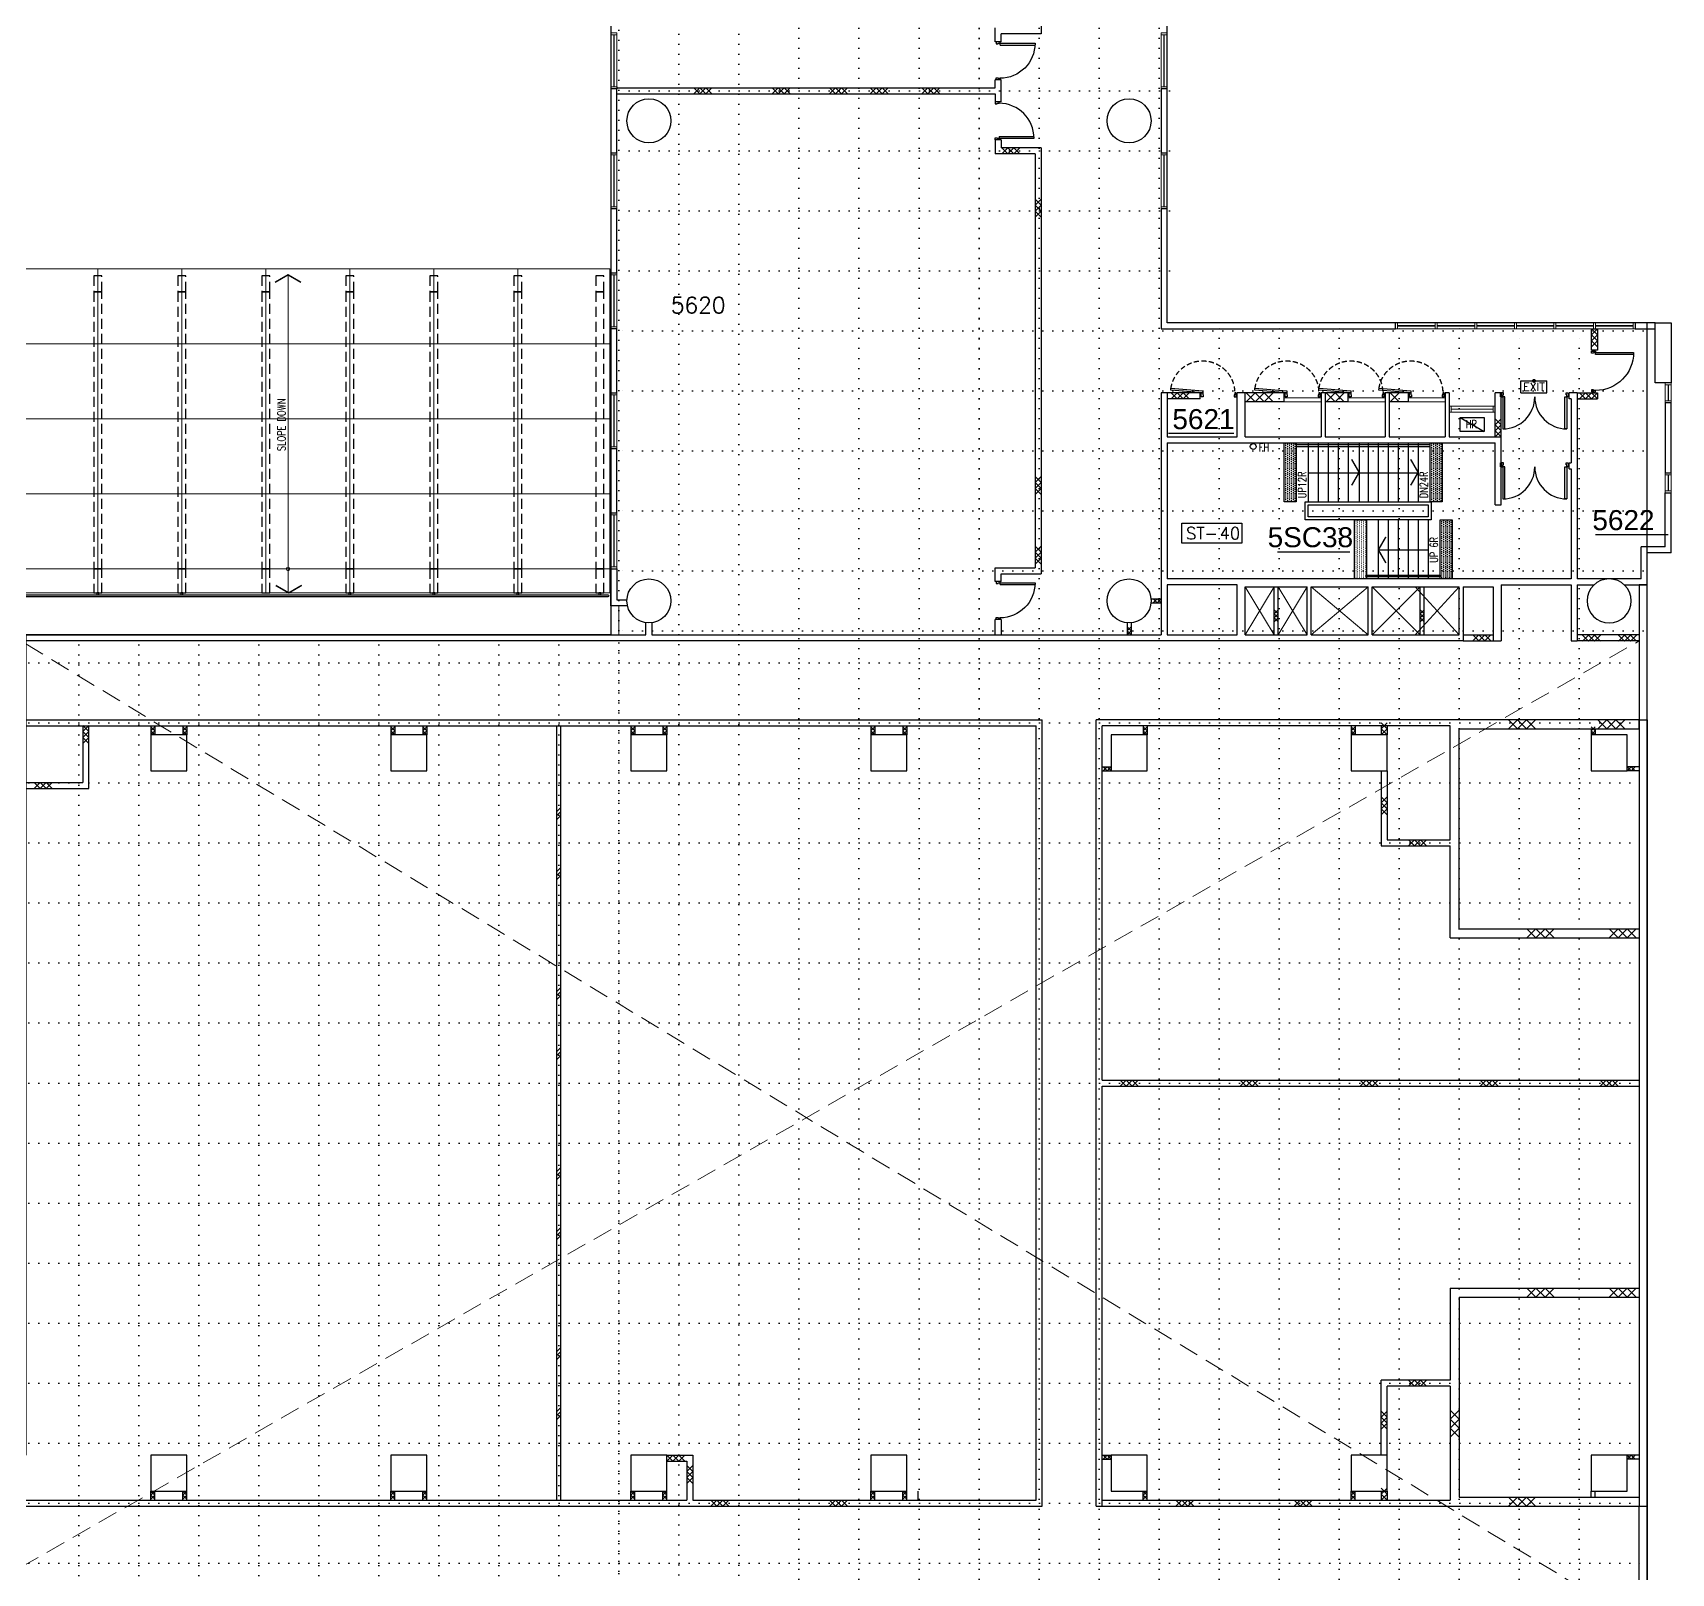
# Model space of a CAD drawing. Extents: x -68523 to 336700, y -113452 to 119396.
# Drawn here: x 218601 to 259550, y -41503 to -3000 of the extents above; entities that cross this region are included whole.
import ezdxf
from ezdxf.enums import TextEntityAlignment as Align

# ---------------------------------------------------------------- set-up
doc = ezdxf.new("R2010")
doc.units = 0
doc.header["$LTSCALE"] = 1000
doc.header["$MEASUREMENT"] = 0
for name, pattern in [('EC-5thFloor-s6144$0$DASHED', [0.75, 0.5, -0.25]), ('EC-5thFloor-s6144$0$DOT', [0.25, 0, -0.25]), ('EC-5thFloor-s6144$0$HIDDEN', [0.375, 0.25, -0.125]), ('EC-5thFloor-s6144$0$HIDDEN2', [0.1875, 0.125, -0.0625])]:
    doc.linetypes.add(name, pattern=pattern)
doc.layers.get('0').update_dxf_attribs({"linetype": 'CONTINUOUS'})
doc.layers.get('DEFPOINTS').update_dxf_attribs({"linetype": 'CONTINUOUS'})
for name, color, linetype in [('EC-5thFloor-s6144$0$4', 9, 'EC-5thFloor-s6144$0$DOT'), ('EC-5thFloor-s6144$0$Dry-Wall', 4, 'CONTINUOUS'), ('EC-5thFloor-s6144$0$E-blockwall', 1, 'CONTINUOUS'), ('EC-5thFloor-s6144$0$E-fire service', 5, 'CONTINUOUS'), ('EC-5thFloor-s6144$0$E-WIN', 1, 'CONTINUOUS'), ('EC-5thFloor-s6144$0$ECOLUMN', 7, 'CONTINUOUS'), ('EC-5thFloor-s6144$0$EDOOR', 5, 'CONTINUOUS'), ('EC-5thFloor-s6144$0$EPARTITION', 1, 'CONTINUOUS'), ('EC-5thFloor-s6144$0$ESTAIR', 2, 'CONTINUOUS'), ('EC-5thFloor-s6144$0$EWALL', 3, 'CONTINUOUS'), ('EC-5thFloor-s6144$0$RAIL', 4, 'CONTINUOUS'), ('EC-5thFloor-s6144$0$RM-ID', 3, 'CONTINUOUS'), ('EC-5thFloor-s6144$0$ROOM-NO', 4, 'CONTINUOUS'), ('EC-5thFloor-s6144$0$space frame', 1, 'CONTINUOUS'), ('EC-5thFloor-s6144$0$TAC-TILE', 9, 'CONTINUOUS')]:
    doc.layers.add(name, color=color, linetype=linetype)
doc.layers.add('EC-5thFloor-s6144$0$ETHIN', color=5, linetype='CONTINUOUS', lineweight=9)
doc.layers.add('EC-5thFloor-s6144$0$EWINDOW', color=9, linetype='CONTINUOUS', lineweight=9)
doc.layers.add('EC-5thFloor-s6144$0$HATCH-LINE', color=13, linetype='CONTINUOUS', plot=False)
doc.styles.add('EC-5thFloor-s6144$0$STANDARD', font='romans.shx')
doc.styles.add('EC-5thFloor-s6144$0$T1', font='arial.ttf')

# ---------------------------------------------------------------- blocks, each defined once
blk = doc.blocks.new('EC-5thFloor-s6144$0$grid-base')
for p, q in [((-24750, -73750), (-24750, 750)), ((-23250, -80350), (-23250, 750)), ((-21750, -76600), (-21750, 750)), ((-20250, -73700), (-20250, 750)), ((-18750, -73700), (-18750, 750)), ((-17250, -73700), (-17250, 750)), ((-15750, -73700), (-15750, 750)), ((-15750, -50950), (-15750, 750)), ((-14250, -73700), (-14250, 750)), ((-12750, -73700), (-12750, 750)), ((-11250, -73700), (-11250, 750)), ((-10989, -35250), (-24750, -35250)), ((-10989, -36750), (-24750, -36750)), ((-10989, -38250), (-24750, -38250)), ((-10989, -39750), (-24750, -39750)), ((850, -41250), (-24750, -41250)), ((-9750, -73700), (-9750, -41153)), ((-8250, -73700), (-8250, -41153)), ((-6750, -73700), (-6750, -41153)), ((-5250, -73700), (-5250, -41153)), ((-3750, -73700), (-3750, -41153)), ((-2250, -73700), (-2250, -41250)), ((-750, -73700), (-750, -41250)), ((850, -42750), (-24750, -42750)), ((850, -44250), (-24750, -44250)), ((850, -45750), (-24750, -45750)), ((850, -47250), (-24750, -47250)), ((-38250, -48850), (-38250, -80350)), ((-36750, -48850), (-36750, -80350)), ((-35250, -48850), (-35250, -80350)), ((-33750, -48850), (-33750, -80350)), ((-32250, -48850), (-32250, -80350)), ((-30750, -48850), (-30750, -80350)), ((-29250, -48850), (-29250, -80350)), ((-27750, -48850), (-27750, -80350)), ((-26250, -48850), (-26250, -80350)), ((850, -48750), (-24750, -48750)), ((-24750, -49050), (-24750, -80350)), ((-39750, -49550), (850, -49550)), ((-39750, -51050), (850, -51050)), ((-39750, -52550), (850, -52550)), ((-39750, -54050), (850, -54050)), ((-39750, -55550), (850, -55550)), ((-39750, -57050), (850, -57050)), ((-39750, -58550), (850, -58550)), ((-39750, -60050), (850, -60050)), ((-39750, -61550), (850, -61550)), ((-39750, -63050), (850, -63050)), ((-39750, -64550), (850, -64550)), ((-39750, -66050), (850, -66050)), ((-39750, -67550), (850, -67550)), ((-39750, -69050), (850, -69050)), ((-41000, -70550), (850, -70550)), ((-41000, -72050), (850, -72050))]:
    blk.add_line(p, q)
blk = doc.blocks.new('EC-5thFloor-s6144$0$E-WIN1')
at = {"layer": 'EC-5thFloor-s6144$0$EWINDOW', "linetype": 'Continuous'}
for p, q in [((1399.9972, 149.9997), (0, 149.9997)), ((0, 149.9997), (0, 0)), ((0, 0), (1399.9972, 0)), ((1349.9973, 149.9997), (49.9999, 149.9997)), ((49.9999, 149.9997), (49.9999, 0)), ((49.9999, 79.99984), (1349.9973, 79.99984)), ((49.9999, 69.99986), (49.9999, 79.99984)), ((1349.9973, 69.99986), (49.9999, 69.99986)), ((49.9999, 0), (1349.9973, 0)), ((1349.9973, 0), (1349.9973, 149.9997)), ((1349.9973, 79.99984), (1349.9973, 69.99986)), ((1399.9972, 0), (1399.9972, 149.9997))]:
    blk.add_line(p, q, dxfattribs=at)
blk = doc.blocks.new('EC-5thFloor-s6144$0$BLOCK150')
for p, q in [((0, 0), (150, 150)), ((150, 0), (0, 150)), ((300, 0), (150, 150)), ((150, 0), (300, 150)), ((300, 0), (450, 150)), ((450, 0), (300, 150))]:
    blk.add_line(p, q)
blk = doc.blocks.new('EC-5thFloor-s6144$0$DRYWALL')
at = {"color": 1}
for p, q in [((0, 0), (100, 100)), ((100, 0), (200, 100)), ((200, 0), (300, 100))]:
    blk.add_line(p, q, dxfattribs=at)
blk = doc.blocks.new('EC-5thFloor-s6144$0$BLOCK225')
for p, q in [((0, 0), (225, 225)), ((225, 0), (0, 225)), ((450, 0), (225, 225)), ((225, 0), (450, 225)), ((450, 0), (675, 225)), ((675, 0), (450, 225))]:
    blk.add_line(p, q)
blk = doc.blocks.new('EC-5thFloor-s6144$0$mkS1')
at = {"color": 1}
blk.add_lwpolyline([(750, 0), (-750, 0), (-750, 500), (750, 500)], close=True, dxfattribs=at)
at = {"style": 'EC-5thFloor-s6144$0$STANDARD'}
blk.add_text('ST-', height=300, dxfattribs=at).set_placement((150, 100), align=Align.RIGHT)
blk.add_attdef('STAIR-NO', text='', height=300, dxfattribs=at).set_placement((450, 100), align=Align.CENTER)
blk = doc.blocks.new('EC-5thFloor-s6144$0$FS')
blk.add_circle((0, 0), 75)
at = {"style": 'EC-5thFloor-s6144$0$STANDARD', "width": 0.75}
for tag, p, height in [('FS', (-638, -75), 200), ('2', (-329, -75), 100)]:
    blk.add_attdef(tag, p, '', height=height, dxfattribs=at)
blk = doc.blocks.new('EC-5thFloor-s6144$0$E-WIN2')
at = {"layer": 'EC-5thFloor-s6144$0$EWINDOW', "linetype": 'Continuous'}
for p, q in [((500, 149.9997), (0, 149.9997)), ((0, 149.9997), (0, 0)), ((0, 0), (500, 0)), ((450.0001, 149.9997), (49.9999, 149.9997)), ((49.9999, 149.9997), (49.9999, 0)), ((49.9999, 79.99984), (450.0001, 79.99984)), ((49.9999, 69.99986), (49.9999, 79.99984)), ((450.0001, 69.99986), (49.9999, 69.99986)), ((49.9999, 0), (450.0001, 0)), ((450.0001, 0), (450.0001, 149.9997)), ((450.0001, 79.99984), (450.0001, 69.99986)), ((500, 0), (500, 149.9997))]:
    blk.add_line(p, q, dxfattribs=at)
blk = doc.blocks.new('EC-5thFloor-s6144$0$dr_d_1600')
for points in [[(-1610, 100), (-1660, 100), (-1660, 900), (-1610, 900)], [(-110, 100), (-60, 100), (-60, 900), (-110, 900)], [(-1660, 50), (-1645, 50), (-1645, 0), (-1645, 0), (-1645, 0), (-1695, 0), (-1695, 100), (-1695, 100), (-1695, 100), (-1660, 100)], [(-60, 50), (-75, 50), (-75, 0), (-75, 0), (-75, 0), (-25, 0), (-25, 100), (-25, 100), (-25, 100), (-60, 100)]]:
    blk.add_lwpolyline(points, close=True)
at = {"color": 1}
for centre, start, end in [((-1660, 100), 0, 90), ((-60, 100), 90, 180)]:
    blk.add_arc(centre, 800, start, end, dxfattribs=at)
at = {"layer": 'DEFPOINTS'}
for p, q in [((-1720, 100), (-1720, 0)), ((0, 100), (0, 0))]:
    blk.add_line(p, q, dxfattribs=at)
blk = doc.blocks.new('EC-5thFloor-s6144$0$FS5B')
for p, q in [((-325, 0), (-325, 300)), ((-325, 300), (325, 300)), ((-325, 0), (325, 0)), ((325, 0), (325, 300))]:
    blk.add_line(p, q)
at = {"const_width": 50}
blk.add_lwpolyline([(-25, 300, 1), (25, 300, 1)], format="xyb", close=True, dxfattribs=at)
at = {"color": 2, "style": 'EC-5thFloor-s6144$0$STANDARD'}
blk.add_text('EXIT', height=200, dxfattribs=at).set_placement((0, 150), align=Align.MIDDLE)
blk = doc.blocks.new('EC-5thFloor-s6144$0$HR-1')
blk.add_line((0, 350), (600, 0))
blk.add_lwpolyline([(0, 350), (600, 350), (600, 0), (0, 0)], close=True)
at = {"style": 'EC-5thFloor-s6144$0$STANDARD', "width": 0.75}
blk.add_attdef('HR', (673, 79), '', height=200, dxfattribs=at)
blk = doc.blocks.new('EC-5thFloor-s6144$0$win-W4')
at = {"layer": 'EC-5thFloor-s6144$0$EWINDOW', "linetype": 'Continuous'}
for p, q in [((0, 150), (-5990, 150)), ((-5990, 0), (0, 0)), ((-50, 150), (-5940, 150)), ((-5940, 80), (-5000, 80)), ((-5000, 70), (-5940, 70)), ((-5940, 0), (-50, 0)), ((-4950, 80), (-4010, 80)), ((-4010, 70), (-4950, 70)), ((-3960, 80), (-3020, 80)), ((-3020, 70), (-3960, 70)), ((-2970, 80), (-2030, 80)), ((-2030, 70), (-2970, 70)), ((-1980, 80), (-1040, 80)), ((-1040, 70), (-1980, 70)), ((-990, 80), (-50, 80)), ((-50, 70), (-990, 70))]:
    blk.add_line(p, q, dxfattribs=at)
for points in [[(-5990, 0), (-5940, 0), (-5940, 150), (-5990, 150)], [(-5000, 0), (-4950, 0), (-4950, 150), (-5000, 150)], [(-4010, 0), (-3960, 0), (-3960, 150), (-4010, 150)], [(-3020, 0), (-2970, 0), (-2970, 150), (-3020, 150)], [(-2030, 0), (-1980, 0), (-1980, 150), (-2030, 150)], [(-1040, 0), (-990, 0), (-990, 150), (-1040, 150)], [(-50, 0), (0, 0), (0, 150), (-50, 150)]]:
    blk.add_lwpolyline(points, close=True, dxfattribs=at)
blk = doc.blocks.new('EC-5thFloor-s6144$0$dr_d_2300_180d')
for points in [[(-860, 50), (-845, 50), (-845, 0), (-845, 0), (-845, 0), (-895, 0), (-895, 100), (-895, 100), (-895, 100), (-860, 100)], [(-60, 50), (-75, 50), (-75, 0), (-75, 0), (-75, 0), (-25, 0), (-25, 100), (-25, 100), (-25, 100), (-60, 100)], [(-64, 150), (-60, 100), (737, 170), (733, 220)]]:
    blk.add_lwpolyline(points, close=True)
at = {"color": 1, "linetype": 'EC-5thFloor-s6144$0$HIDDEN2'}
blk.add_arc((-60, 100), 800, 7.1808, 180, dxfattribs=at)
blk = doc.blocks.new('EC-5thFloor-s6144$0$BLOCK100_1')
for p, q in [((0, 200), (-100, 100)), ((0, 100), (-100, 200)), ((0, 0), (-100, 100)), ((0, 100), (-100, 0))]:
    blk.add_line(p, q)
blk = doc.blocks.new('EC-5thFloor-s6144$0$dr_s_950')
for points in [[(-110, 100), (-60, 100), (-60, 1050), (-110, 1050)], [(-1010, 50), (-995, 50), (-995, 0), (-995, 0), (-995, 0), (-1045, 0), (-1045, 100), (-1045, 100), (-1045, 100), (-1010, 100)], [(-60, 50), (-75, 50), (-75, 0), (-75, 0), (-75, 0), (-25, 0), (-25, 100), (-25, 100), (-25, 100), (-60, 100)]]:
    blk.add_lwpolyline(points, close=True)
at = {"color": 1}
blk.add_arc((-60, 100), 950, 90, 180, dxfattribs=at)
at = {"layer": 'DEFPOINTS'}
for p, q in [((-1070, 100), (-1070, 0)), ((0, 100), (0, 0))]:
    blk.add_line(p, q, dxfattribs=at)
blk = doc.blocks.new('EC-5thFloor-s6144$0$space frame p3a')
at = {"layer": 'EC-5thFloor-s6144$0$EWALL'}
blk.add_line((1925, 150), (1925, -7950), dxfattribs=at)
at = {"layer": 'EC-5thFloor-s6144$0$EWINDOW'}
for p, q in [((4225, 150), (4225, -7950)), ((6325, 150), (6325, -7950)), ((8425, 150), (8425, -7950)), ((10525, 150), (10525, -7950)), ((12625, 150), (12625, -7950)), ((14725, 150), (14725, -7950)), ((17025, -7350), (1925, -7350))]:
    blk.add_line(p, q, dxfattribs=at)
blk.add_lwpolyline([(1925, 150), (17025, 150), (17025, -7950), (1925, -7950)], close=True, dxfattribs=at)
at = {"layer": 'EC-5thFloor-s6144$0$space frame', "linetype": 'EC-5thFloor-s6144$0$HIDDEN'}
for points in [[(2275, -430), (2275, -30), (2075, -30), (2075, -430)], [(4325, -425), (4325, -25), (4125, -25), (4125, -425)], [(6425, -425), (6425, -25), (6225, -25), (6225, -425)], [(8525, -425), (8525, -25), (8325, -25), (8325, -425)], [(10625, -425), (10625, -25), (10425, -25), (10425, -425)], [(12725, -425), (12725, -25), (12525, -25), (12525, -425)], [(14825, -425), (14825, -25), (14625, -25), (14625, -425)], [(16875, -425), (16875, -25), (16675, -25), (16675, -425)], [(2275, -7350), (2275, -425), (2075, -425), (2075, -7350)], [(4325, -7350), (4325, -425), (4125, -425), (4125, -7350)], [(6425, -7350), (6425, -425), (6225, -425), (6225, -7350)], [(8525, -7350), (8525, -425), (8325, -425), (8325, -7350)], [(10625, -7350), (10625, -425), (10425, -425), (10425, -7350)], [(12725, -7350), (12725, -425), (12525, -425), (12525, -7350)], [(14825, -7350), (14825, -425), (14625, -425), (14625, -7350)], [(16875, -7350), (16875, -425), (16675, -425), (16675, -7350)], [(2275, -7950), (2275, -7350), (2075, -7350), (2075, -7950)], [(4325, -7950), (4325, -7350), (4125, -7350), (4125, -7950)], [(6425, -7950), (6425, -7350), (6225, -7350), (6225, -7950)], [(8525, -7950), (8525, -7350), (8325, -7350), (8325, -7950)], [(10625, -7950), (10625, -7350), (10425, -7350), (10425, -7950)], [(12725, -7950), (12725, -7350), (12525, -7350), (12525, -7950)], [(14825, -7950), (14825, -7350), (14625, -7350), (14625, -7950)], [(16875, -7950), (16875, -7350), (16675, -7350), (16675, -7950)]]:
    blk.add_lwpolyline(points, close=True, dxfattribs=at)
blk = doc.blocks.new('EC-5thFloor-s6144$0$DR875')
for p, q in [((868.5, 100), (868.5, 975)), ((912.5, 100), (912.5, 975)), ((0, 100), (0, 0)), ((37.5, 100), (0, 100)), ((0, 0), (50, 0)), ((37.5, 50), (37.5, 100)), ((50, 50), (37.5, 50)), ((50, 0), (50, 50)), ((868.5, 100), (912.5, 100)), ((900, 50), (912.5, 50)), ((900, 0), (900, 50)), ((950, 0), (900, 0)), ((912.5, 100), (950, 100)), ((912.5, 50), (912.5, 100)), ((950, 100), (950, 0))]:
    blk.add_line(p, q)
blk.add_arc((912.5, 100), 875, 90, 180)
blk = doc.blocks.new('EC-5thFloor-s6144$0$Block wall')
at = {"color": 1}
for p, q in [((0, 450), (-150, 300)), ((-150, 450), (0, 300)), ((0, 150), (-150, 300)), ((-150, 150), (0, 300)), ((0, 150), (-150, 0)), ((-150, 150), (0, 0))]:
    blk.add_line(p, q, dxfattribs=at)

msp = doc.modelspace()

# ---------------------------------------------------------------- hatches: boundary and pattern name
at = {"layer": 'EC-5thFloor-s6144$0$TAC-TILE'}
h = msp.add_hatch(dxfattribs=at)
h.set_pattern_fill('DOTS', color=256, scale=750, angle=90, style=0)
h.set_pattern_definition([(270, (238993.24, -21582.25), (46.875, -23.4375), [0, -46.875])])
h.paths.add_polyline_path([(250175, -14725), (249875, -14725), (249875, -13250), (250175, -13250)])
h = msp.add_hatch(dxfattribs=at)
h.set_pattern_fill('DOTS', color=256, scale=750, angle=90, style=0)
h.set_pattern_definition([(270, (242643.24, -21582.25), (46.875, -23.4375), [0, -46.875])])
h.paths.add_polyline_path([(253825, -14725), (253525, -14725), (253525, -13250), (253825, -13250)])
h = msp.add_hatch(dxfattribs=at)
h.set_pattern_fill('DOTS', color=256, scale=750, angle=90, style=0)
h.set_pattern_definition([(270, (240748.614, -23532.25), (46.875, -23.4375), [0, -46.875])])
h.paths.add_polyline_path([(251930.4, -16650), (251630.4, -16650), (251630.4, -15175), (251930.4, -15175)])
h = msp.add_hatch(dxfattribs=at)
h.set_pattern_fill('DOTS', color=256, scale=750, angle=90, style=0)
h.set_pattern_definition([(270, (242893.24, -23532.25), (46.875, -23.4375), [0, -46.875])])
h.paths.add_polyline_path([(254075, -16650), (253775, -16650), (253775, -15175), (254075, -15175)])

# ---------------------------------------------------------------- linework, layer by layer
msp.add_line((233200, -4350), (233200, -4400))
at = {"layer": 'EC-5thFloor-s6144$0$Dry-Wall'}
for p, q in [((243800.1, 6125), (243800.1, -3025)), ((242650.1, -3225), (242650.1, -2875)), ((242800.1, -3225), (242650.1, -3225)), ((243800.1, -3025), (242800.1, -3025)), ((242800.1, -3225), (242800.1, -3025)), ((233200, -4375), (242650.1, -4375)), ((242800.1, -4175), (242650.1, -4175)), ((242650.1, -4375), (242650.1, -4175)), ((242800.1, -4725), (242800.1, -4175)), ((233200, -4525), (242650.1, -4525)), ((242650.1, -4525), (242650.1, -4725)), ((242800.1, -4725), (242650.1, -4725)), ((242800.1, -5675), (242650.1, -5675)), ((242650.1, -5675), (242650.1, -6025)), ((242800.1, -5675), (242800.1, -5875)), ((243650.1, -6025), (242650.1, -6025)), ((243800.1, -5875), (242800.1, -5875)), ((243650.1, -6025), (243650.1, -16375)), ((243800.1, -5875), (243800.1, -16525)), ((242650.1, -16711.9), (242650.1, -16375)), ((242650.1, -16375), (243650.1, -16375)), ((242800.1, -16711.9), (242650.1, -16711.9)), ((242800.1, -16711.9), (242800.1, -16525)), ((242800.1, -16525), (243800.1, -16525)), ((242800.1, -17661.9), (242650.1, -17661.9)), ((242650.1, -18050), (242650.1, -17661.9)), ((242800.1, -17661.9), (242800.1, -18050))]:
    msp.add_line(p, q, dxfattribs=at)
at = {"layer": 'EC-5thFloor-s6144$0$E-blockwall'}
for p, q in [((251150, -12225), (250925, -12000)), ((250925, -12225), (251150, -12000)), ((251150, -12225), (251375, -12000)), ((251375, -12225), (251150, -12000)), ((252750, -12225), (252525, -12000)), ((252525, -12225), (252750, -12000))]:
    msp.add_line(p, q, dxfattribs=at)
at = {"layer": 'EC-5thFloor-s6144$0$ECOLUMN'}
for p, q in [((246800, -12000), (246800, -18050)), ((246950, -12000), (246800, -12000)), ((246950, -12000), (246950, -13100)), ((248700, -13100), (248700, -12000)), ((248900, -12000), (248700, -12000)), ((248900, -13100), (248900, -12000)), ((250800, -12000), (250800, -13100)), ((250900, -12000), (250800, -12000)), ((250900, -12000), (250900, -13100)), ((252400, -12000), (252400, -13100)), ((252500, -12000), (252400, -12000)), ((252500, -12000), (252500, -13100)), ((253900, -12000), (253900, -13100)), ((254000, -12000), (253900, -12000)), ((254000, -12000), (254000, -13100)), ((257000, -12150), (257000, -12000)), ((257200, -12000), (257000, -12000)), ((257050, -12150), (257000, -12150)), ((257050, -12150), (257050, -13750)), ((257200, -12000), (257200, -16650)), ((259550, -12250), (259400, -12250)), ((259400, -12250), (259400, -14000)), ((259550, -14000), (259550, -12250)), ((246950, -13100), (248700, -13100)), ((248900, -13100), (250800, -13100)), ((250900, -13100), (252400, -13100)), ((252500, -13100), (253900, -13100)), ((254000, -13100), (255300, -13100)), ((255300, -14800), (255300, -13100)), ((246950, -13250), (246950, -16650)), ((246950, -13250), (255150, -13250)), ((255150, -14800), (255150, -13250)), ((257000, -13900), (257000, -13750)), ((257000, -13750), (257050, -13750)), ((257000, -13900), (257050, -13900)), ((257050, -13900), (257050, -16650)), ((259400, -14000), (259550, -14000)), ((259400, -14500), (259550, -14500)), ((259400, -15850), (259400, -14500)), ((259550, -16000), (259550, -14500)), ((255150, -14800), (255300, -14800)), ((259400, -15850), (258800, -15850)), ((259400, -15850), (258800, -15850)), ((258800, -16650), (258800, -15850)), ((259550, -16000), (258950, -16000)), ((258950, -16800), (258950, -16000)), ((259550, -16000), (258950, -16000)), ((257050, -16650), (246950, -16650)), ((258800, -16650), (257200, -16650)), ((248700, -16800), (246950, -16800)), ((246950, -16800), (246950, -18050)), ((248700, -18050), (248700, -16800)), ((248900, -18050), (248900, -16850)), ((248900, -16850), (250450, -16850)), ((250450, -18050), (250450, -16850)), ((250550, -18050), (250550, -16850)), ((250550, -16850), (251975, -16850)), ((251975, -18050), (251975, -16850)), ((252075, -18050), (252075, -16850)), ((252075, -16850), (254250, -16850)), ((254250, -18050), (254250, -16850)), ((254350, -16850), (255100, -16850)), ((255100, -16850), (255100, -18200)), ((255300, -16800), (255300, -18200)), ((255300, -16800), (257050, -16800)), ((257050, -16800), (257050, -18200)), ((257200, -16800), (257200, -18200)), ((257200, -16800), (257622.5, -16800)), ((258377.5, -16800), (258950, -16800)), ((246950, -18050), (248700, -18050)), ((248900, -18050), (250450, -18050)), ((250550, -18050), (251975, -18050)), ((252075, -18050), (254250, -18050)), ((255100, -18200), (255300.2, -18200)), ((257050, -18200), (257200, -18200)), ((258750, -20175), (258750, -39825)), ((258950, -20175), (258950, -39825))]:
    msp.add_line(p, q, dxfattribs=at)
for points in [[(233200, -4400), (233050, -4400), (233050, -6000), (233200, -6000)], [(246950, -4400), (246800, -4400), (246800, -6000), (246950, -6000)], [(233200, -7400), (233050, -7400), (233050, -9000), (233200, -9000)], [(246800, -7400), (246800, -10400), (252660, -10400), (252660, -10250), (246950, -10250), (246950, -7400)], [(233200, -10400), (233050, -10400), (233050, -12000), (233200, -12000)], [(259150, -10250), (258650, -10250), (258650, -10400), (259150, -10400)], [(259150, -10250), (259550, -10250), (259550, -11750), (259150, -11750)], [(233200, -13400), (233050, -13400), (233050, -15000), (233200, -15000)], [(221550, -21450), (222450, -21450), (222450, -20550), (221550, -20550)], [(227550, -21450), (228450, -21450), (228450, -20550), (227550, -20550)], [(233550, -21450), (234450, -21450), (234450, -20550), (233550, -20550)], [(239550, -21450), (240450, -21450), (240450, -20550), (239550, -20550)], [(245550, -21450), (246450, -21450), (246450, -20550), (245550, -20550)], [(251550, -21450), (252450, -21450), (252450, -20550), (251550, -20550)], [(257550, -21450), (258450, -21450), (258450, -20550), (257550, -20550)], [(221550, -39450), (222450, -39450), (222450, -38550), (221550, -38550)], [(227550, -39450), (228450, -39450), (228450, -38550), (227550, -38550)], [(233550, -39450), (234450, -39450), (234450, -38550), (233550, -38550)], [(239550, -39450), (240450, -39450), (240450, -38550), (239550, -38550)], [(245550, -39450), (246450, -39450), (246450, -38550), (245550, -38550)], [(251550, -39450), (252450, -39450), (252450, -38550), (251550, -38550)], [(257550, -39450), (258450, -39450), (258450, -38550), (257550, -38550)]]:
    msp.add_lwpolyline(points, close=True, dxfattribs=at)
for points in [[(233464.4, -17325), (233050, -17325), (233050, -16400), (233200, -16400), (233200, -17175), (233450.6, -17175)], [(254350, -16850.2), (254350, -18200), (218425, -18200), (218425, -18050), (233925, -18050.2), (233925, -17745.1)], [(234075, -17744.9), (234075, -18050), (246800, -18050)]]:
    msp.add_lwpolyline(points, dxfattribs=at)
at = {"layer": 'EC-5thFloor-s6144$0$ECOLUMN', "linetype": 'Continuous'}
msp.add_lwpolyline([(258550, -17200, 1), (257450, -17200, 1)], format="xyb", close=True, dxfattribs=at)
at = {"layer": 'EC-5thFloor-s6144$0$ECOLUMN'}
for centre in [(234000, -5200), (246000, -5200), (234000, -17200), (246000, -17200)]:
    msp.add_circle(centre, 550, dxfattribs=at)
at = {"layer": 'EC-5thFloor-s6144$0$EPARTITION', "color": 1, "linetype": 'Continuous'}
for p, q in [((231700, -39675), (231700, -20325)), ((231800, -39675), (231800, -20325)), ((240732, -39675), (240732, -39450))]:
    msp.add_line(p, q, dxfattribs=at)
at = {"layer": 'EC-5thFloor-s6144$0$ESTAIR'}
for p, q in [((250475, -13250), (250475, -14725)), ((250725, -13250), (250725, -14725)), ((250975, -13250), (250975, -14725)), ((251225, -13250), (251225, -14725)), ((251475, -13250), (251475, -14725)), ((251750, -13250), (251750, -14725)), ((251975, -13250), (251975, -14725)), ((252225, -13250), (252225, -14725)), ((252475, -13250), (252475, -14725)), ((252725, -13250), (252725, -14725)), ((252975, -13250), (252975, -14725)), ((253225, -13250), (253225, -14725)), ((252225, -15175), (252225, -16650)), ((252475, -15175), (252475, -16650)), ((252725, -15175), (252725, -16650)), ((252975, -15175), (252975, -16650)), ((253225, -15175), (253225, -16650)), ((253475, -15175), (253475, -16650))]:
    msp.add_line(p, q, dxfattribs=at)
at = {"layer": 'EC-5thFloor-s6144$0$ESTAIR', "color": 1}
for p, q in [((250475, -14000), (253225, -14000)), ((252230.4, -15925), (253475, -15925))]:
    msp.add_line(p, q, dxfattribs=at)
at = {"layer": 'EC-5thFloor-s6144$0$ESTAIR', "color": 1, "const_width": 37.5}
for points in [[(251562.5, -13662.7), (251750, -13987.5), (251562.5, -14312.2)], [(253037.5, -13662.7), (253225, -13987.5), (253037.5, -14312.2)], [(252417.9, -16249.8), (252230.4, -15925), (252417.9, -15600.3)]]:
    msp.add_lwpolyline(points, dxfattribs=at)
at = {"layer": 'EC-5thFloor-s6144$0$ETHIN'}
for p, q in [((250800, -12125), (249880, -12125)), ((250800, -12225), (249880, -12225)), ((252400, -12125), (251480, -12125)), ((252400, -12225), (251480, -12225)), ((253900, -12125), (252980, -12125)), ((253900, -12225), (252980, -12225)), ((249625, -16850), (248900, -18050)), ((249625, -18050), (248900, -16850)), ((250450, -16850), (249725, -18050)), ((250450, -18050), (249725, -16850)), ((251975, -16850), (250550, -18050)), ((251975, -18050), (250550, -16850)), ((253275, -16850), (252075, -18050)), ((253275, -18050), (252075, -16850)), ((254250, -16850), (253150, -18050)), ((254250, -18050), (253150, -16850)), ((233050, -17325), (233050, -18050)), ((233250, -17325), (233250, -18050))]:
    msp.add_line(p, q, dxfattribs=at)
at = {"layer": 'EC-5thFloor-s6144$0$ETHIN', "linetype": 'EC-5thFloor-s6144$0$DASHED'}
for p, q in [((217000.2, -42100), (258750, -18200)), ((218424.9, -18274.9), (258750, -42750))]:
    msp.add_line(p, q, dxfattribs=at)
at = {"layer": 'EC-5thFloor-s6144$0$EWALL'}
for p, q in [((247780, -12000), (246950, -12000)), ((247780, -12150), (246950, -12150)), ((247780, -12150), (247780, -12000)), ((249880, -12000), (248900, -12000)), ((249880, -12225), (248900, -12225)), ((249880, -12225), (249880, -12000)), ((251480, -12000), (250900, -12000)), ((251480, -12225), (250900, -12225)), ((251480, -12225), (251480, -12000)), ((252980, -12000), (252500, -12000)), ((252980, -12225), (252500, -12225)), ((252980, -12225), (252980, -12000)), ((255150, -13100), (255150, -12000)), ((255300, -12000), (255150, -12000)), ((255300, -13100), (255300, -12000)), ((257200, -12000), (257710, -12000)), ((257200, -12150), (257710, -12150)), ((257710, -12000), (257710, -12150)), ((246547.7, -17150), (246800, -17150)), ((249625, -18050), (249625, -16850)), ((249725, -18050), (249725, -16850)), ((253275, -18050), (253275, -16850)), ((253375, -18050), (253375, -16850)), ((246547.7, -17250), (246800, -17250)), ((245950, -17747.7), (245950, -18050)), ((246050, -17747.7), (246050, -18050)), ((254350.1, -18050), (255100, -18050)), ((254350.1, -18200), (255100, -18200)), ((258750, -18050), (257200, -18050)), ((258750, -18200), (257200, -18200)), ((218424.9, -20175), (243825, -20175)), ((218424.9, -20325), (243675, -20325)), ((219850, -20325), (219850, -21735)), ((220000, -21885), (220000, -20325)), ((221550, -20325), (221550, -20550)), ((221650, -20325), (221650, -20550)), ((222350, -20325), (222350, -20550)), ((222450, -20325), (222450, -20550)), ((227550, -20325), (227550, -20550)), ((227650, -20325), (227650, -20550)), ((228350, -20325), (228350, -20550)), ((228450, -20325), (228450, -20550)), ((233550, -20325), (233550, -20550)), ((233650, -20325), (233650, -20550)), ((234350, -20325), (234350, -20550)), ((234450, -20325), (234450, -20550)), ((239550, -20325), (239550, -20550)), ((239650, -20325), (239650, -20550)), ((240350, -20325), (240350, -20550)), ((240450, -20325), (240450, -20550)), ((243675, -39675), (243675, -20325)), ((243825, -39825), (243825, -20175)), ((258750, -20175), (245175, -20175)), ((245175, -39825), (245175, -20175)), ((245325, -29175), (245325, -20325)), ((254025, -20325), (245325, -20325)), ((246350, -20325), (246350, -20550)), ((246450, -20325), (246450, -20550)), ((251550, -20325), (251550, -20550)), ((251550, -20325), (251550, -20550)), ((251650, -20325), (251650, -20550)), ((251650, -20325), (251650, -20550)), ((252300, -20325), (252300, -20550)), ((252450, -20325), (252450, -20550)), ((254025, -23175), (254025, -20325)), ((254250, -20400), (258750, -20400)), ((254250, -25400), (254250, -20400)), ((257550, -20400), (257550, -20550)), ((257650, -20400), (257650, -20550)), ((258750, -20400), (258750, -20175)), ((245325, -21350), (245550, -21350)), ((245325, -21450), (245550, -21450)), ((252300, -21450), (252300, -23325)), ((252450, -21450), (252450, -23175)), ((258750, -21350), (258450, -21350)), ((258750, -21450), (258450, -21450)), ((218424.9, -21735), (219850, -21735)), ((218424.9, -21885), (220000, -21885)), ((252300, -23325), (254025, -23325)), ((252450, -23175), (254025, -23175)), ((254025, -25625), (254025, -23325)), ((254025, -25625), (258750, -25625)), ((254250, -25400), (258750, -25400)), ((245325, -29175), (258750, -29175)), ((245325, -29325), (258750, -29325)), ((245325, -39825), (245325, -29325)), ((254025, -34375), (258750, -34375)), ((254025, -34375), (254025, -36675)), ((254250, -34600), (258750, -34600)), ((254250, -34600), (254250, -39600)), ((252300, -38550), (252300, -36675)), ((254025, -36675), (252300, -36675)), ((252450, -38550), (252450, -36825)), ((254025, -36825), (252450, -36825)), ((254025, -36825), (254025, -39675)), ((234450, -38550), (235100, -38550)), ((234450, -38700), (234950, -38700)), ((234950, -38700), (234950, -39675)), ((235100, -38550), (235100, -39675)), ((245325, -38550), (245550, -38550)), ((245325, -38650), (245550, -38650)), ((258750, -38550), (258450, -38550)), ((258750, -38650), (258450, -38650)), ((218425, -39675), (234950, -39675)), ((221550, -39675), (221550, -39450)), ((221650, -39675), (221650, -39450)), ((222350, -39675), (222350, -39450)), ((222450, -39675), (222450, -39450)), ((227550, -39675), (227550, -39450)), ((227650, -39675), (227650, -39450)), ((228350, -39675), (228350, -39450)), ((228450, -39675), (228450, -39450)), ((233550, -39675), (233550, -39450)), ((233650, -39675), (233650, -39450)), ((234350, -39675), (234350, -39450)), ((234450, -39675), (234450, -39450)), ((235100, -39675), (243675, -39675)), ((239550, -39675), (239550, -39450)), ((239650, -39675), (239650, -39450)), ((240350, -39675), (240350, -39450)), ((240450, -39675), (240450, -39450)), ((245325, -39675), (254025, -39675)), ((246350, -39675), (246350, -39450)), ((246450, -39675), (246450, -39450)), ((251550, -39675), (251550, -39450)), ((251650, -39675), (251650, -39450)), ((252300, -39450), (252300, -39675)), ((252450, -39450), (252450, -39675)), ((254250, -39600), (258750, -39600)), ((257550, -39600), (257550, -39450)), ((257650, -39600), (257650, -39450)), ((218275, -39825), (243825, -39825)), ((245175, -39825), (258750, -39825))]:
    msp.add_line(p, q, dxfattribs=at)
msp.add_lwpolyline([(257710, -10930), (257560, -10930), (257560, -10400), (257710, -10400), (257710, -10930)], dxfattribs=at)
for points in [[(258950, -16800), (258750, -16800), (258750, -20175), (258950, -20175)], [(258750, -39825), (258950, -39825), (258950, -42750), (258750, -42750)]]:
    msp.add_lwpolyline(points, close=True, dxfattribs=at)
at = {"layer": 'EC-5thFloor-s6144$0$EWINDOW', "color": 1}
msp.add_line((224980.2, -9050.1), (224980.2, -16989.1), dxfattribs=at)
at = {"layer": 'EC-5thFloor-s6144$0$EWINDOW'}
for p, q in [((233025, -10775), (217925, -10775)), ((233025, -12650), (217925, -12650)), ((233025, -14525), (217925, -14525))]:
    msp.add_line(p, q, dxfattribs=at)
at = {"layer": 'EC-5thFloor-s6144$0$EWINDOW', "linetype": 'Continuous'}
msp.add_line((254050, -12405.1), (255099.9, -12405.1), dxfattribs=at)
at = {"layer": 'EC-5thFloor-s6144$0$EWINDOW', "color": 1, "const_width": 37.5}
for points in [[(224655.5, -9237.6), (224980.2, -9050.1), (225305, -9237.6)], [(224673.7, -16814.1), (224999.4, -17000), (225323.2, -16810.9)]]:
    msp.add_lwpolyline(points, dxfattribs=at)
at = {"layer": 'EC-5thFloor-s6144$0$EWINDOW', "linetype": 'Continuous'}
for points in [[(255149.9, -12330.1), (254000, -12330.1), (254000, -12480.1), (255149.9, -12480.1)], [(254000, -12330.1), (254050, -12330.1), (254050, -12480.1), (254000, -12480.1)], [(255149.9, -12330.1), (255099.9, -12330.1), (255099.9, -12480.1), (255149.9, -12480.1)]]:
    msp.add_lwpolyline(points, close=True, dxfattribs=at)
at = {"layer": 'EC-5thFloor-s6144$0$EWINDOW', "color": 1}
msp.add_circle((224980.2, -16400), 44.6, dxfattribs=at)
at = {"layer": 'EC-5thFloor-s6144$0$HATCH-LINE'}
for points in [[(258950, 6100), (258950, 13500), (259550, 13500), (259550, 24100), (258950, 24100), (258950, 31750), (258950, 31750), (258950, 31750), (233362, 31750), (233362, 17850), (233050, 17850), (233050, 17850), (233050, 17850), (233050, 17850), (233050, 17850), (233050, -18050), (233050, -18050), (218424.9, -18049.9), (218424.9, -18049.9), (218424.9, -38550), (217000, -38550), (217000, -49550)], [(258950, -42350), (258950, -10250), (258950, -10250), (258950, -10250), (258950, -10250), (258950, -10250), (246950, -10250), (246950, 6100), (258950, 6100)]]:
    msp.add_lwpolyline(points, dxfattribs=at)
at = {"layer": 'EC-5thFloor-s6144$0$RAIL'}
for points in [[(250175, -13340), (253525, -13340), (253525, -13300), (250175, -13300)], [(253550, -14725), (253550, -15175), (250400, -15175), (250400, -14725)], [(253475, -14800), (253475, -15100), (250475, -15100), (250475, -14800)], [(251930.4, -16560), (253775, -16560), (253775, -16600), (251930.4, -16600)], [(220200, -17050), (220250, -17050), (220250, -17000), (220200, -17000)], [(222300, -17050), (222350, -17050), (222350, -17000), (222300, -17000)], [(226500, -17050), (226550, -17050), (226550, -17000), (226500, -17000)], [(228600, -17050), (228650, -17050), (228650, -17000), (228600, -17000)], [(230700, -17050), (230750, -17050), (230750, -17000), (230700, -17000)], [(232750, -17050), (232800, -17050), (232800, -17000), (232750, -17000)]]:
    msp.add_lwpolyline(points, close=True, dxfattribs=at)
msp.add_lwpolyline([(217975, -17100, -1), (217975, -17050), (232975, -17050, -1), (232975, -17100)], format="xyb", close=True, dxfattribs=at)
at = {"layer": 'EC-5thFloor-s6144$0$RM-ID', "color": 1}
for p, q in [((246988.6, -13005.9), (248619.7, -13005.9)), ((257658.4, -15543.1), (259470.5, -15543.1)), ((249707, -15971.5), (251519, -15971.5))]:
    msp.add_line(p, q, dxfattribs=at)
at = {"layer": 'EC-5thFloor-s6144$0$TAC-TILE'}
for points in [[(250175, -14725), (249875, -14725), (249875, -13250), (250175, -13250)], [(253825, -14725), (253525, -14725), (253525, -13250), (253825, -13250)], [(251930.4, -16650), (251630.4, -16650), (251630.4, -15175), (251930.4, -15175)], [(254075, -16650), (253775, -16650), (253775, -15175), (254075, -15175)]]:
    msp.add_lwpolyline(points, close=True, dxfattribs=at)

# ---------------------------------------------------------------- block references
at = {"xscale": -1}
for name, p, rotation in [('EC-5thFloor-s6144$0$DR875', (242675.1, -4175), 270), ('EC-5thFloor-s6144$0$Block wall', (235123.7, -4375), 269.9998292124527), ('EC-5thFloor-s6144$0$Block wall', (237082.6, -4375), 269.9998292124527), ('EC-5thFloor-s6144$0$Block wall', (238509.6, -4375), 269.9998292124527), ('EC-5thFloor-s6144$0$Block wall', (239528.8, -4375), 269.9998292124527), ('EC-5thFloor-s6144$0$Block wall', (240823.2, -4375), 269.9998292124527), ('EC-5thFloor-s6144$0$Block wall', (242821.1, -5875), 269.9998292124527), ('EC-5thFloor-s6144$0$DR875', (242675.1, -17661.9), 270)]:
    msp.add_blockref(name, p, dxfattribs=dict(at, rotation=rotation))
at = {"rotation": 269.9999999999999}
msp.add_blockref('EC-5thFloor-s6144$0$DR875', (242650.1, -4725), dxfattribs=at)
for p in [(243800.1, -7607.5), (243800.1, -14541.5), (243800.1, -16280)]:
    msp.add_blockref('EC-5thFloor-s6144$0$Block wall', p)
at = {"layer": 'EC-5thFloor-s6144$0$4'}
msp.add_blockref('EC-5thFloor-s6144$0$grid-base', (258000, 30800), dxfattribs=at)
at = {"layer": 'EC-5thFloor-s6144$0$E-blockwall', "xscale": -1}
for name, p, rotation in [('EC-5thFloor-s6144$0$BLOCK150', (257560, -10850), 270), ('EC-5thFloor-s6144$0$BLOCK150', (255150, -13100), 270), ('EC-5thFloor-s6144$0$BLOCK150', (219850, -20768), 270), ('EC-5thFloor-s6144$0$BLOCK225', (255481.3, -20175), 180), ('EC-5thFloor-s6144$0$BLOCK225', (257717.8, -20175), 180), ('EC-5thFloor-s6144$0$BLOCK225', (255945.2, -25400), 180), ('EC-5thFloor-s6144$0$BLOCK225', (257999.2, -25400), 180), ('EC-5thFloor-s6144$0$BLOCK150', (252300, -37899.2), 270), ('EC-5thFloor-s6144$0$BLOCK150', (234950, -39262.5), 270), ('EC-5thFloor-s6144$0$BLOCK100_1', (245550, -38650), 90), ('EC-5thFloor-s6144$0$BLOCK100_1', (258450, -38550), 270), ('EC-5thFloor-s6144$0$BLOCK100_1', (221650, -39450), 180), ('EC-5thFloor-s6144$0$BLOCK100_1', (222450, -39450), 180), ('EC-5thFloor-s6144$0$BLOCK100_1', (227650, -39450), 180), ('EC-5thFloor-s6144$0$BLOCK100_1', (228450, -39450), 180), ('EC-5thFloor-s6144$0$BLOCK100_1', (233650, -39450), 180), ('EC-5thFloor-s6144$0$BLOCK100_1', (234450, -39450), 180), ('EC-5thFloor-s6144$0$BLOCK100_1', (239650, -39450), 180), ('EC-5thFloor-s6144$0$BLOCK100_1', (240450, -39450), 180), ('EC-5thFloor-s6144$0$BLOCK100_1', (246450, -39450), 180), ('EC-5thFloor-s6144$0$BLOCK100_1', (251650, -39450), 180)]:
    msp.add_blockref(name, p, dxfattribs=dict(at, rotation=rotation))
for p in [(247500, -12150), (257710, -12150), (257782.8, -18202.9), (258678.4, -18202.9), (219087.4, -21885), (246225, -29325), (249225, -29325), (252225, -29325), (255225, -29325), (258225, -29325), (253430, -36825), (234900, -38700), (235999.2, -39825), (238959.8, -39825), (247617.2, -39825), (250577.8, -39825)]:
    msp.add_blockref('EC-5thFloor-s6144$0$BLOCK150', p, dxfattribs=at)
at = {"layer": 'EC-5thFloor-s6144$0$E-blockwall', "yscale": 1.5}
for name, p, xscale, zscale in [('EC-5thFloor-s6144$0$BLOCK150', (249600, -12225), -1.5, 1.500000000000109), ('EC-5thFloor-s6144$0$BLOCK100_1', (252450, -20550), 1.5, 1.5), ('EC-5thFloor-s6144$0$BLOCK100_1', (252450, -39675), 1.5, 1.5)]:
    msp.add_blockref(name, p, dxfattribs=dict(at, xscale=xscale, zscale=zscale))
at = {"layer": 'EC-5thFloor-s6144$0$E-blockwall'}
for name, p, rotation in [('EC-5thFloor-s6144$0$BLOCK100_1', (246800, -17150), 90), ('EC-5thFloor-s6144$0$BLOCK100_1', (245550, -21350), 90), ('EC-5thFloor-s6144$0$BLOCK100_1', (258450, -21450), 270), ('EC-5thFloor-s6144$0$BLOCK150', (252300, -22100.8), 270), ('EC-5thFloor-s6144$0$BLOCK150', (253431.6, -23175), 180), ('EC-5thFloor-s6144$0$BLOCK225', (254250, -38100), 90)]:
    msp.add_blockref(name, p, dxfattribs=dict(at, rotation=rotation))
at = {"layer": 'EC-5thFloor-s6144$0$E-blockwall', "xscale": 0.6666666666668607, "yscale": 0.6666666666668607, "zscale": 0.6666666666668607, "rotation": 90}
for p in [(249725, -17725), (253373.3, -17725)]:
    msp.add_blockref('EC-5thFloor-s6144$0$BLOCK150', p, dxfattribs=at)
at = {"layer": 'EC-5thFloor-s6144$0$E-blockwall'}
for name, p in [('EC-5thFloor-s6144$0$BLOCK100_1', (246050, -18050)), ('EC-5thFloor-s6144$0$BLOCK150', (254587.8, -18200)), ('EC-5thFloor-s6144$0$BLOCK100_1', (221650, -20550)), ('EC-5thFloor-s6144$0$BLOCK100_1', (222450, -20550)), ('EC-5thFloor-s6144$0$BLOCK100_1', (227650, -20550)), ('EC-5thFloor-s6144$0$BLOCK100_1', (228450, -20550)), ('EC-5thFloor-s6144$0$BLOCK100_1', (233650, -20550)), ('EC-5thFloor-s6144$0$BLOCK100_1', (234450, -20550)), ('EC-5thFloor-s6144$0$BLOCK100_1', (239650, -20550)), ('EC-5thFloor-s6144$0$BLOCK100_1', (240450, -20550)), ('EC-5thFloor-s6144$0$BLOCK100_1', (246450, -20550)), ('EC-5thFloor-s6144$0$BLOCK100_1', (251650, -20550)), ('EC-5thFloor-s6144$0$BLOCK100_1', (251650, -20550)), ('EC-5thFloor-s6144$0$BLOCK100_1', (257650, -20550)), ('EC-5thFloor-s6144$0$BLOCK100_1', (257650, -20550)), ('EC-5thFloor-s6144$0$BLOCK225', (255945.2, -34600)), ('EC-5thFloor-s6144$0$BLOCK225', (257999.2, -34600)), ('EC-5thFloor-s6144$0$BLOCK225', (255481.3, -39825))]:
    msp.add_blockref(name, p, dxfattribs=at)
at = {"layer": 'EC-5thFloor-s6144$0$E-fire service'}
msp.add_blockref('EC-5thFloor-s6144$0$FS5B', (256120, -12000), dxfattribs=at)
ref = msp.add_blockref('EC-5thFloor-s6144$0$HR-1', (254273, -12963.1, 0), dxfattribs=at)
ref.add_attrib('HR', 'HR', (254416.6, -12884.1, 0), dxfattribs={"layer": '0', "height": 200, "style": 'EC-5thFloor-s6144$0$STANDARD', "width": 0.75})
ref = msp.add_blockref('EC-5thFloor-s6144$0$FS', (249102.1, -13341.2), dxfattribs=at)
ref.add_attrib('FS', 'FH', (249242.3, -13462.5), dxfattribs={"layer": '0', "height": 200, "style": 'EC-5thFloor-s6144$0$STANDARD', "width": 0.75})
at = {"layer": 'EC-5thFloor-s6144$0$E-WIN', "rotation": 90}
for p in [(233200, -10400), (233200, -13400), (233200, -16400)]:
    msp.add_blockref('EC-5thFloor-s6144$0$E-WIN1', p, dxfattribs=at)
at = {"layer": 'EC-5thFloor-s6144$0$EDOOR', "linetype": 'Continuous', "xscale": -1, "rotation": 270}
msp.add_blockref('EC-5thFloor-s6144$0$dr_s_950', (257560.6, -10930), dxfattribs=at)
at = {"layer": 'EC-5thFloor-s6144$0$EDOOR', "linetype": 'Continuous', "xscale": -1}
for p in [(247780, -12100), (249880, -12100), (251480, -12100), (252980, -12100)]:
    msp.add_blockref('EC-5thFloor-s6144$0$dr_d_2300_180d', p, dxfattribs=at)
at = {"layer": 'EC-5thFloor-s6144$0$EDOOR', "linetype": 'Continuous', "rotation": 180}
for p in [(255280, -12000), (255280, -13750)]:
    msp.add_blockref('EC-5thFloor-s6144$0$dr_d_1600', p, dxfattribs=at)
at = {"layer": 'EC-5thFloor-s6144$0$EPARTITION', "color": 1, "linetype": 'Continuous', "xscale": -1, "rotation": 90}
for p in [(231800, -22359.9), (231800, -23859.9), (231800, -26859.9), (231800, -28359.9), (231800, -31359.9), (231800, -32859.9), (231800, -35859.9), (231800, -37359.9)]:
    msp.add_blockref('EC-5thFloor-s6144$0$DRYWALL', p, dxfattribs=at)
at = {"layer": 'EC-5thFloor-s6144$0$ESTAIR'}
msp.add_blockref('EC-5thFloor-s6144$0$mkS1', (248070.5, -15761.2), dxfattribs=at).add_auto_attribs({'STAIR-NO': '40'})
at = {"layer": 'EC-5thFloor-s6144$0$EWALL'}
msp.add_blockref('EC-5thFloor-s6144$0$win-W4', (258650, -10400), dxfattribs=at)
at = {"layer": 'EC-5thFloor-s6144$0$EWALL', "rotation": 270}
for p in [(259400, -11750), (259400, -14000)]:
    msp.add_blockref('EC-5thFloor-s6144$0$E-WIN2', p, dxfattribs=at)
at = {"layer": 'EC-5thFloor-s6144$0$EWINDOW', "linetype": 'Continuous', "rotation": 90}
for p in [(233200, -4400), (246950, -4400), (233200, -7400), (246950, -7400)]:
    msp.add_blockref('EC-5thFloor-s6144$0$E-WIN1', p, dxfattribs=at)
at = {"layer": 'EC-5thFloor-s6144$0$EWINDOW'}
msp.add_blockref('EC-5thFloor-s6144$0$space frame p3a', (216000, -9050), dxfattribs=at)

# ---------------------------------------------------------------- texts
at = {"layer": 'EC-5thFloor-s6144$0$ESTAIR', "color": 1, "style": 'EC-5thFloor-s6144$0$STANDARD', "width": 0.75}
for s, p in [('UP12R', (250425.5, -14636.5)), ('DN24R', (253464.5, -14636.5)), ('UP 6R', (253720.5, -16247.5))]:
    msp.add_text(s, height=200, rotation=90, dxfattribs=at).set_placement(p)
at = {"layer": 'EC-5thFloor-s6144$0$EWINDOW', "color": 1, "style": 'EC-5thFloor-s6144$0$STANDARD', "width": 0.75}
msp.add_text('SLOPE DOWN', height=200, rotation=90, dxfattribs=at).set_placement((224916.5, -13454.6))
at = {"layer": 'EC-5thFloor-s6144$0$RM-ID', "style": 'EC-5thFloor-s6144$0$T1'}
for s, p in [('5621', (247859.4, -12656.5)), ('5622', (258356.2, -15180.9)), ('5SC38', (250531.6, -15608))]:
    msp.add_text(s, height=500, dxfattribs=at).set_placement(p, align=Align.MIDDLE)
at = {"layer": 'EC-5thFloor-s6144$0$ROOM-NO', "style": 'EC-5thFloor-s6144$0$STANDARD'}
msp.add_text('5620', height=400, dxfattribs=at).set_placement((234545.9, -10008.9))

doc.saveas('drawing.dxf')
